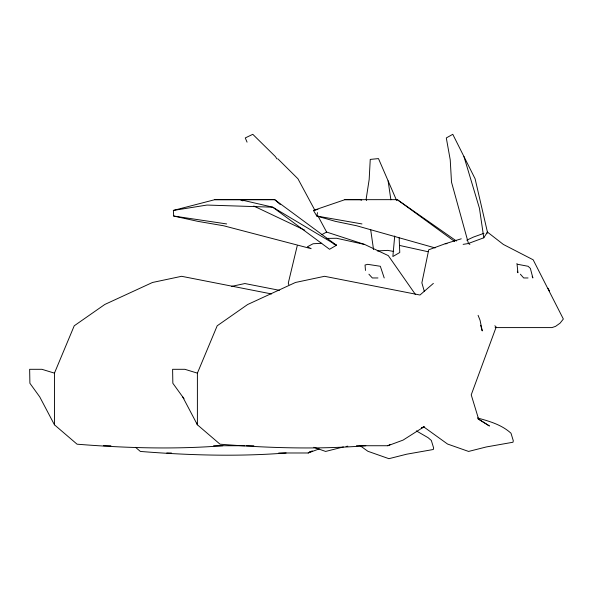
<?xml version="1.0" encoding="UTF-8"?>
<svg xmlns="http://www.w3.org/2000/svg" width="593" height="593" viewBox="0 0 593 593"><rect width="100%" height="100%" fill="white"/><g stroke="black" fill="none" stroke-linecap="round" stroke-linejoin="round"><path stroke-width="0.89" d="M394.708 236.007L392.862 256.532L399.771 252.492L399.156 237.823M317.514 212.635L316.81 216.045L335.371 221.352L356.608 225.755L435.129 247.926M297.219 245.799L288.287 283.083L288.843 284.766M486.846 233.775L487.424 232.063L475.104 178.782L452.778 134.314L446.299 137.932L450.228 159.821L451.503 182.118L468.455 243.523L469.901 244.435M222.827 445.736C174.268 449.546 125.568 448.049 77.068 444.194L54.445 424.803L54.445 373.138L74.229 325.794L104.805 304.461L152.497 282.476L181.599 276.301L271.572 293.95M365.785 445.736C317.218 449.546 268.518 448.049 220.025 444.194L197.395 424.803L197.395 373.138L217.186 325.794L247.607 304.535L295.447 282.476L324.549 276.301L419.977 295.017L433.364 283.402M463.133 244.36L468.166 243.567L483.792 237.793L487.424 232.063L503.383 244.464L533.166 259.801L563.35 319.027L560.096 323.133L555.604 326.343L551.972 327.595L495.111 327.595M308.909 452.466L310.354 451.436M477.432 417.954C489.314 421.2 501.7 424.721 511.003 433.238L513.293 440.755L512.982 442.245L486.327 446.952L468.581 451.436L447.522 444.024L423.795 426.93L403.092 440.095L387.844 445.736L356.423 445.736M321.969 234.561L326.617 232.063L364.658 244.464L388.304 255.627L415.493 294.558M278.725 452.985L308.182 452.985L312.266 450.843M387.844 445.736L390.298 444.454M421.349 428.213L423.795 426.93M466.773 240.18L473.481 237.059L483.94 233.308M308.182 452.985L319.197 448.908M461.243 238.801L445.202 243.745L428.732 249.786L421.875 282.854L424.343 291.504M421.771 427.635L424.388 426.73M361.967 223.939L316.81 216.045L313.445 210.426L344.911 199.678L397.273 199.656L456.425 241.003M321.747 243.278L313.134 243.745L307.411 246.762L311.169 248.675L223.568 225.755L197.862 221.352L173.697 216.045L173.364 210.426L214.814 199.678L274.715 199.656L336.476 245.243L329.567 249.29L272.758 207.194L240.41 199.693L214.814 199.678M343.369 446.952L325.631 451.436L313.838 447.285M313.445 210.426L317.93 209.396M231.663 286.352L244.887 283.543L279.422 290.318M346.038 446.485L347.817 446.173M173.364 210.426L206.972 205.052L272.758 207.194L336.476 245.243L333.14 243.664M377.289 250.943L387.629 250.379L393.7 251.432M286.123 452.985C237.556 456.788 188.856 455.298 140.363 451.436L135.56 447.322M445.202 243.745L447.011 243.656M326.787 238.408L336.609 238.267L364.658 244.464M377.963 277.961L372.33 277.961L368.905 274.203M528.037 277.961L523.686 277.961L520.372 274.203M103.501 445.736L110.906 445.736M213.584 445.736L244.887 445.736M246.458 445.736L253.848 445.736M166.796 452.985L171.421 452.985M344.911 199.678L359.951 199.693L361.693 200.212M173.697 216.045L226.652 223.939M517.8 264.33L528.104 266.279L530.379 268.429L532.87 277.961L532.188 276.294M399.897 245.509L427.946 251.706M197.395 373.138L184.883 369.306L172.607 369.306L172.845 383.263L184.023 398.726M54.445 373.138L41.925 369.306L29.65 369.306L29.895 383.263L39.738 396.88L54.445 424.803M242.915 200.886L240.41 199.693L274.715 199.656L280.222 204.489M253.774 206.03L304.735 230.195M416.338 430.881L428.094 437.686L431.341 440.48L433.631 448.004L433.32 449.494L406.665 454.201L388.919 458.685L367.86 451.266L359.706 445.395M477.958 418.836L489.425 425.989L478.618 419.11L471.227 394.849L496.193 327.01L494.844 325.75M397.273 199.656L454.69 241.507M277.843 158.813L297.945 178.782L314.89 210.263M276.946 158.917L275.419 156.604L252.781 134.314L245.265 137.932L247.059 142.142M317.93 215.919L326.617 232.063M182.696 396.88L197.395 424.803L196.824 423.12M548.028 288.257L549.496 291.059M396.628 200.538L378.475 158.59L370.247 159.406L369.165 179.538L366.207 198.722L366.467 200.538M478.084 315.328L480.056 320.235L482.235 330.909L480.686 325.298M517.341 271.209L517.911 272.736L516.97 263.425M384.212 277.961L380.335 266.279L367.682 264.33L365.043 265.027L365.481 270.445M463.971 156.604L479.448 208.291L483.792 237.793M388.104 180.843L390.891 199.863M370.662 229.595L373.546 249.564"/></g></svg>
